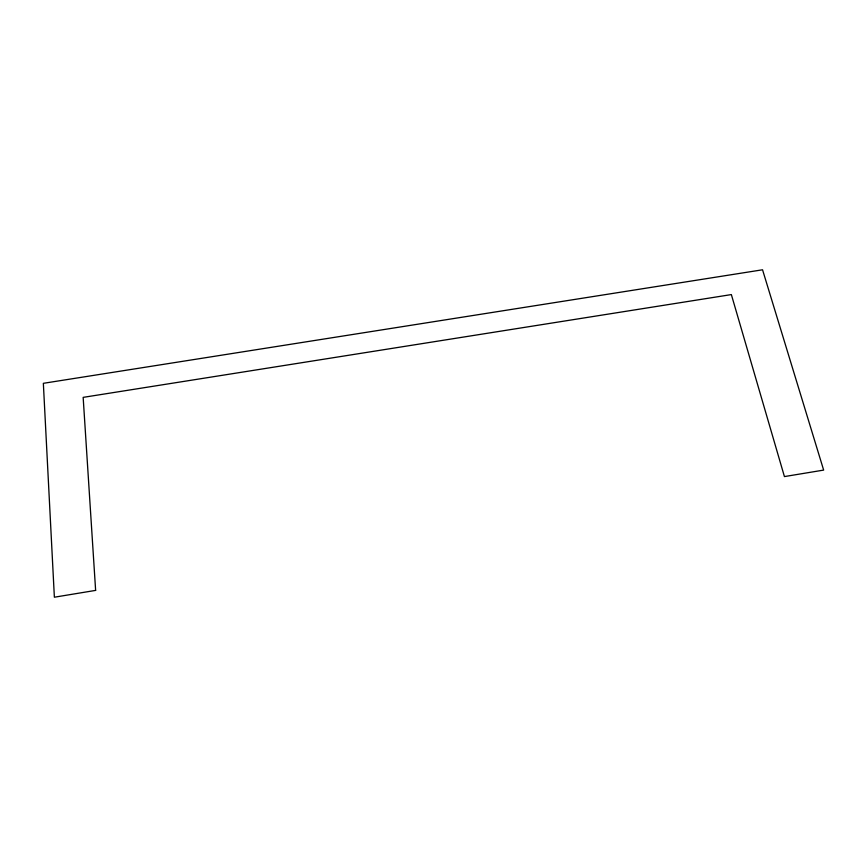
<?xml version="1.0" encoding="UTF-8"?>
<svg xmlns="http://www.w3.org/2000/svg" width="867" height="867" viewBox="0 0 867 867"><rect width="100%" height="100%" fill="white"/><g stroke="black" fill="none" stroke-linecap="round" stroke-linejoin="round"><path stroke-width="1.3" d="M95.63 590.394L54.372 597.211L43.35 383.322L762.548 269.789L823.65 470.098L784.429 476.579L731.358 294.585L83.156 397.368L95.63 590.394"/></g></svg>
